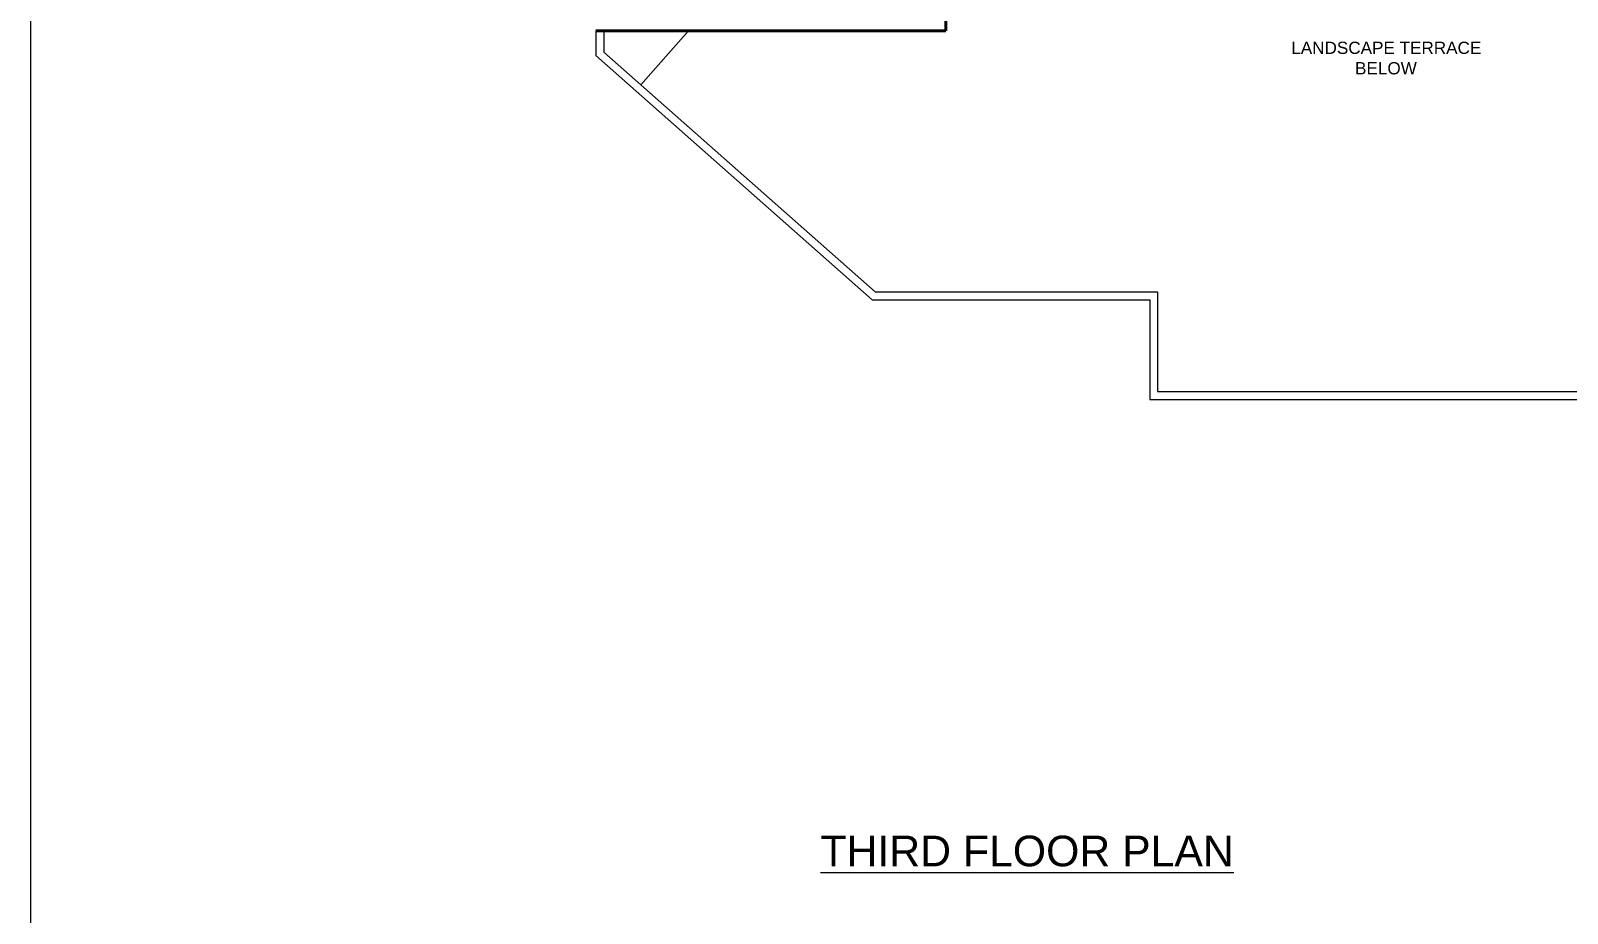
# Model space of a CAD drawing. Header units: inches. Extents: x 3031157 to 3117753, y 705284 to 945006.
# Drawn here: x 3031157 to 3076341, y 884902 to 910840 of the extents above; entities that cross this region are included whole.
import ezdxf

# ---------------------------------------------------------------- set-up
doc = ezdxf.new("R2010")
doc.units = ezdxf.units.IN
doc.header["$LTSCALE"] = 250
doc.header["$MEASUREMENT"] = 0
doc.layers.get('0').update_dxf_attribs({"lineweight": 13})
for name, color, linetype, lineweight in [('ele', 2, 'Continuous', 20), ('text', 190, 'Continuous', 20), ('wall', 1, 'Continuous', 40)]:
    doc.layers.add(name, color=color, linetype=linetype, lineweight=lineweight)
doc.styles.get("Standard").update_dxf_attribs({"font": 'swissc.ttf', "height": 100})

msp = doc.modelspace()

# ---------------------------------------------------------------- linework, layer by layer
msp.add_lwpolyline([(3031157, 945006), (3117753, 945006), (3117753, 705284), (3031157, 705284)], close=True)
at = {"layer": 'ele'}
for p, q in [((3047776, 910840), (3047776, 910110)), ((3048006, 910840), (3048006, 910213)), ((3050495, 910840), (3049094, 909253)), ((3047776, 910110), (3055900, 902935)), ((3048006, 910213), (3055987, 903165)), ((3055900, 902935), (3064066, 902935)), ((3055987, 903165), (3064296, 903165)), ((3064066, 902935), (3064066, 900005)), ((3064296, 903165), (3064296, 900235)), ((3064296, 900235), (3080720, 900235)), ((3064066, 900005), (3080720, 900005))]:
    msp.add_line(p, q, dxfattribs=at)
at = {"layer": 'wall'}
for p in [(3058066, 914020), (3047776, 910840)]:
    msp.add_line(p, (3058066, 910840), dxfattribs=at)

# ---------------------------------------------------------------- texts
at = {"layer": 'text', "attachment_point": 1}
for s, insert, char_height in [('\\pi3631;{\\fArial|b0|i0|c0|p34;LANDSCAPE TERRACE\\P\\pi5506.7;BELOW}', (3064594, 910518), 360), ('\\pi382.26;{\\fArial|b0|i0|c0|p34;\\LTHIRD FLOOR PLAN}', (3053998, 887182), 900)]:
    msp.add_mtext_dynamic_manual_height_columns(s, width=12787.45, gutter_width=1, heights=[0], dxfattribs=dict(at, insert=insert, char_height=char_height))

doc.saveas('drawing.dxf')
